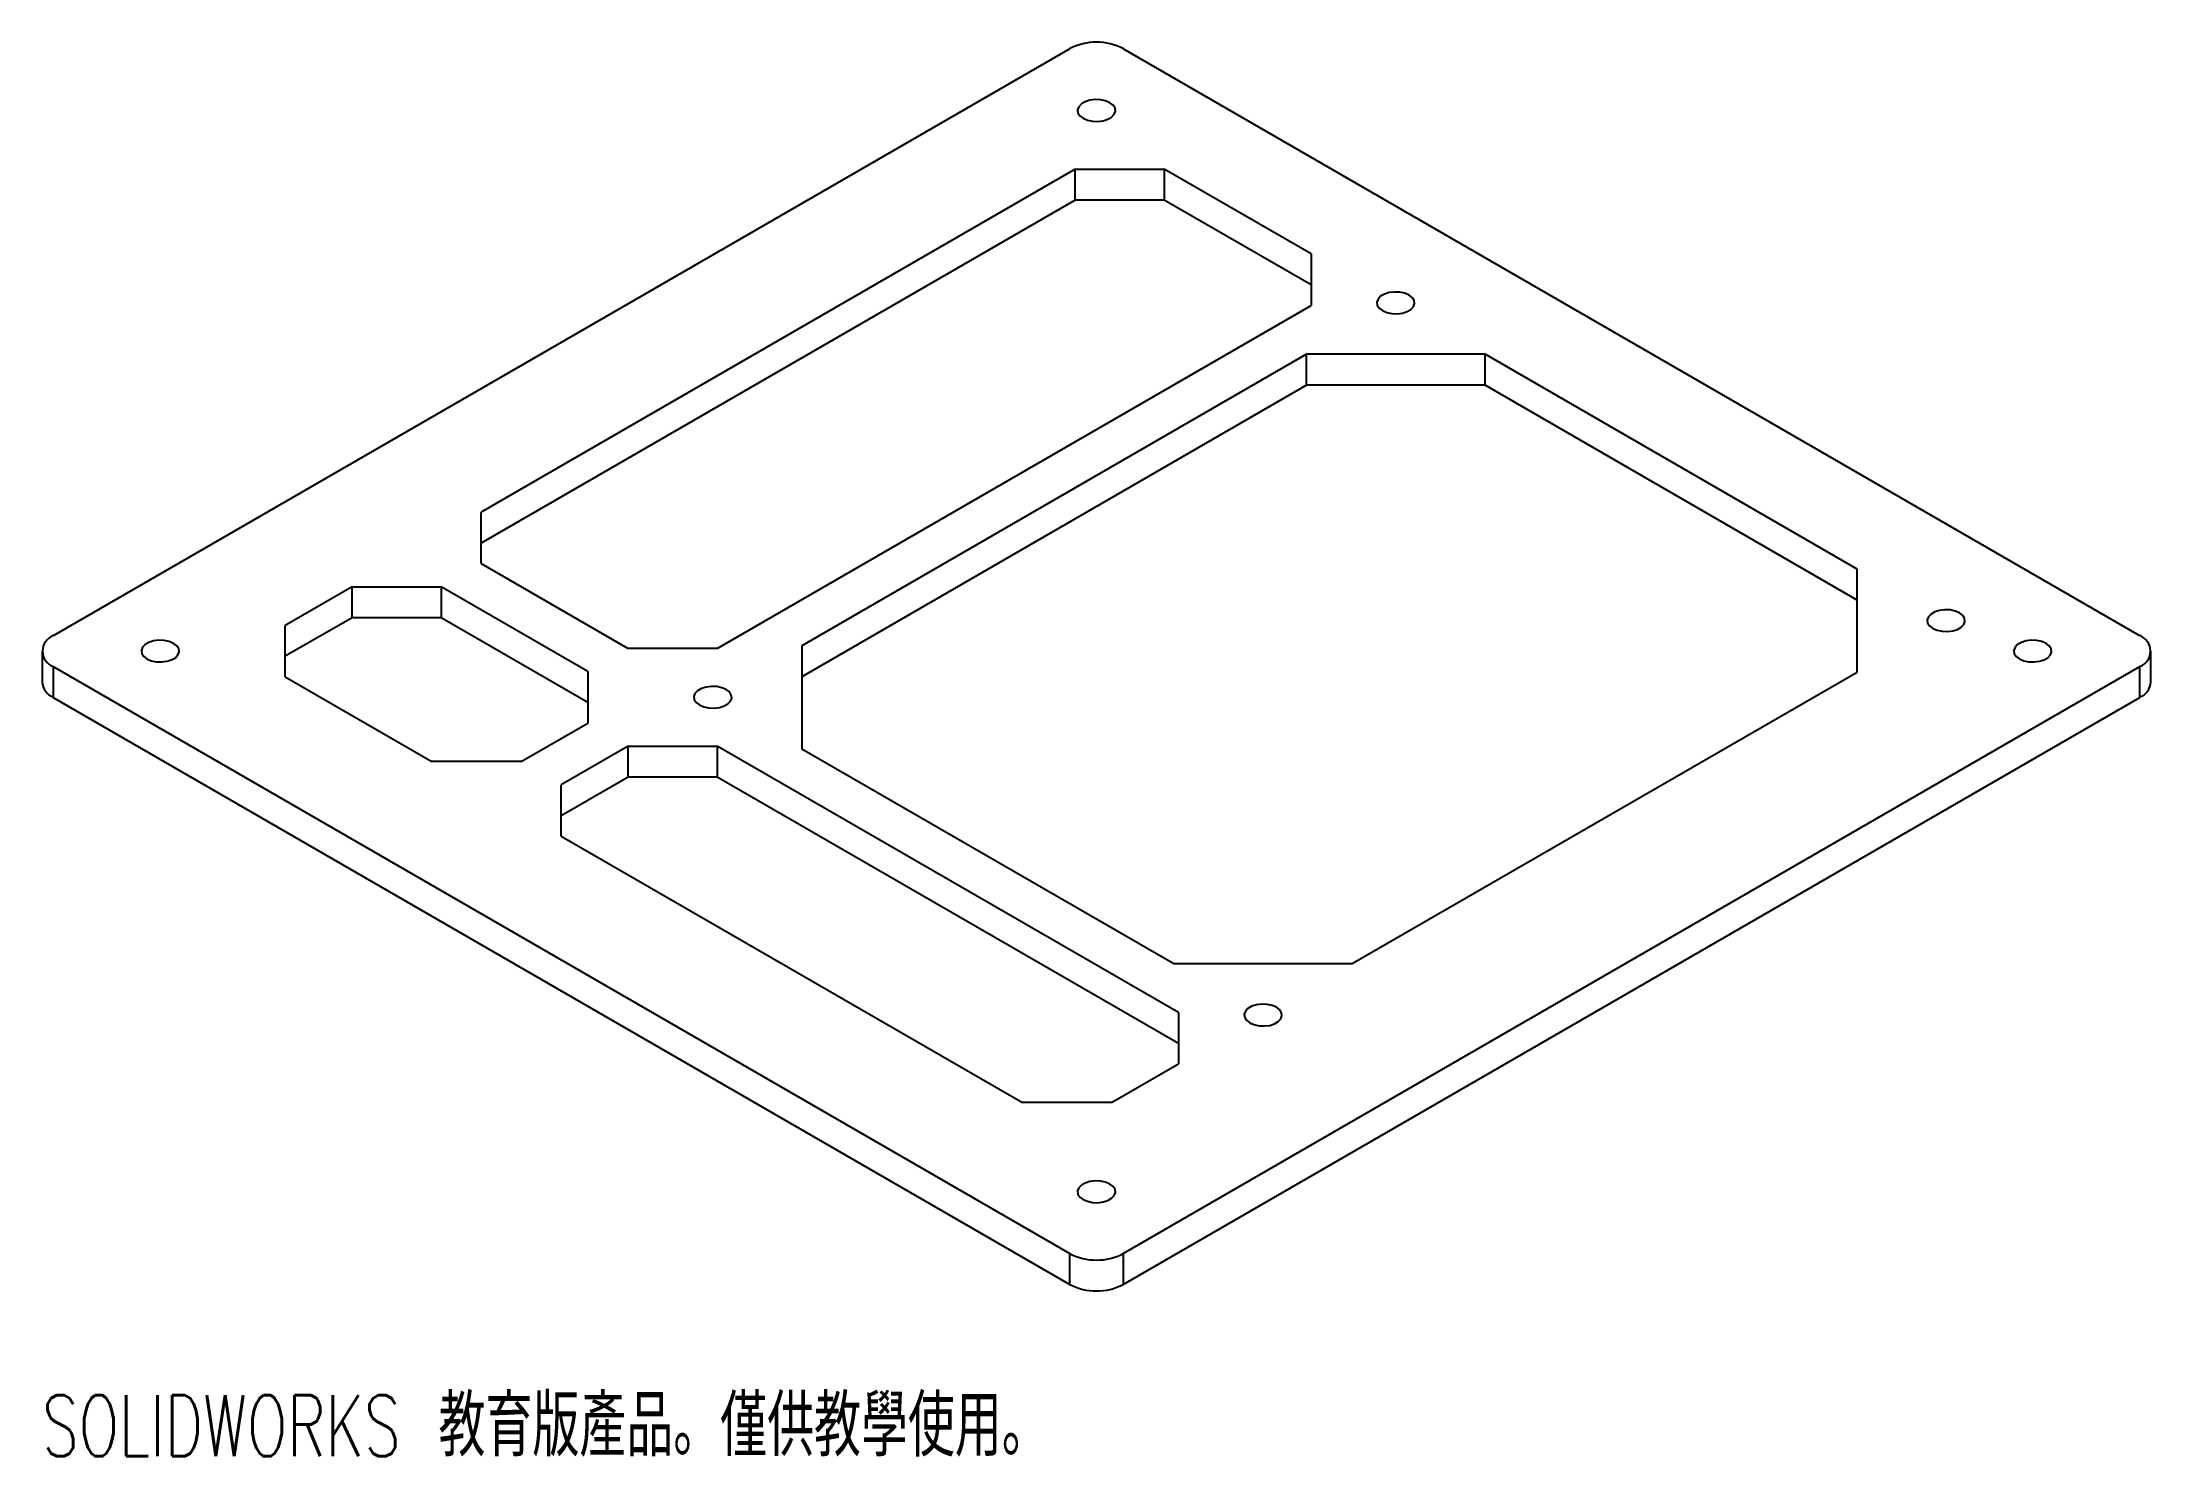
# Paper-space layout '_等角視' of a CAD drawing. Header units: millimetres. Extents: x -84 to 84, y -61 to 51.
import ezdxf

# ---------------------------------------------------------------- set-up
doc = ezdxf.new("R2010")
doc.units = ezdxf.units.MM
doc.styles.add('SLDTEXTSTYLE0', font='TXT', dxfattribs={"width": 0.7, "bigfont": 'bigfont'})

psp = doc.layouts.new('_等角視')

# ---------------------------------------------------------------- linework, layer by layer
at = {"color": 7, "linetype": 'Continuous', "lineweight": 25}
for p, q in [((-2.12, 50.21), (-82.73, 3.67)), ((82.73, 3.67), (2.12, 50.21)), ((-1.7, 40.66), (-48.79, 13.47)), ((-1.7, 40.66), (5.37, 40.66)), ((-1.7, 38.21), (-1.7, 40.66)), ((17.02, 33.94), (5.37, 40.66)), ((5.37, 40.66), (5.37, 38.21)), ((-1.7, 38.21), (-48.79, 11.02)), ((5.37, 38.21), (-1.7, 38.21)), ((17.02, 31.49), (5.37, 38.21)), ((17.02, 33.94), (17.02, 29.85)), ((-30.08, 2.67), (17.02, 29.85)), ((16.66, 25.98), (-23.36, 2.87)), ((30.81, 25.98), (16.66, 25.98)), ((16.66, 23.53), (16.66, 25.98)), ((60.31, 8.95), (30.81, 25.98)), ((30.81, 23.53), (30.81, 25.98)), ((16.66, 23.53), (-23.36, 0.42)), ((30.81, 23.53), (16.66, 23.53)), ((60.31, 6.5), (30.81, 23.53)), ((-48.79, 9.39), (-48.79, 13.47)), ((-48.79, 9.39), (-37.15, 2.67)), ((60.31, 0.78), (60.31, 8.95)), ((-59.04, 7.55), (-64.35, 4.49)), ((-59.04, 7.55), (-51.97, 7.55)), ((-59.04, 5.1), (-59.04, 7.55)), ((-40.33, 0.83), (-51.97, 7.55)), ((-51.97, 7.55), (-51.97, 5.1)), ((-59.04, 5.1), (-64.35, 2.04)), ((-51.97, 5.1), (-59.04, 5.1)), ((-40.33, -1.62), (-51.97, 5.1)), ((-64.35, 0.41), (-64.35, 4.49)), ((-83.61, 2.45), (-83.61, 0)), ((-30.08, 2.67), (-37.15, 2.67)), ((-23.36, 2.87), (-23.36, -5.29)), ((83.61, 0), (83.61, 2.45)), ((-82.73, 1.23), (-2.12, -45.31)), ((-82.73, 1.23), (-82.73, -1.22)), ((-64.35, 0.41), (-52.7, -6.31)), ((-40.33, 0.83), (-40.33, -3.25)), ((2.12, -45.31), (82.73, 1.23)), ((20.28, -22.32), (60.31, 0.78)), ((82.73, -1.22), (82.73, 1.23)), ((-82.73, -1.22), (-2.12, -47.76)), ((2.12, -47.76), (82.73, -1.22)), ((-45.63, -6.31), (-40.33, -3.25)), ((-45.63, -6.31), (-52.7, -6.31)), ((-37.15, -5.09), (-42.45, -8.15)), ((-37.15, -5.09), (-30.08, -5.09)), ((-37.15, -7.54), (-37.15, -5.09)), ((6.49, -26.2), (-30.08, -5.09)), ((-30.08, -5.09), (-30.08, -7.54)), ((-23.36, -5.29), (6.14, -22.32)), ((-37.15, -7.54), (-42.45, -10.6)), ((-42.45, -12.23), (-42.45, -8.15)), ((-30.08, -7.54), (-37.15, -7.54)), ((6.49, -28.65), (-30.08, -7.54)), ((-42.45, -12.23), (-5.88, -33.34)), ((6.14, -22.32), (20.28, -22.32)), ((6.49, -26.2), (6.49, -30.28)), ((1.19, -33.34), (6.49, -30.28)), ((1.19, -33.34), (-5.88, -33.34)), ((-2.12, -47.76), (-2.12, -45.31)), ((2.12, -45.31), (2.12, -47.76))]:
    psp.add_line(p, q, dxfattribs=at)
at = {"color": 7, "linetype": 'Continuous', "lineweight": 25, "flags": 128}
for points in [[(-1.06, 44.7), (-0.72, 44.55), (-0.32, 44.46), (0.11, 44.45), (0.52, 44.5), (0.9, 44.62), (1.2, 44.79), (1.41, 45.01), (1.5, 45.25), (1.47, 45.5), (1.32, 45.73), (1.06, 45.92), (0.72, 46.07), (0.32, 46.16), (-0.11, 46.17), (-0.52, 46.12), (-0.9, 46), (-1.2, 45.83), (-1.41, 45.61), (-1.5, 45.37), (-1.47, 45.13), (-1.32, 44.9), (-1.06, 44.7)], [(22.67, 29.45), (23.02, 29.3), (23.42, 29.21), (23.84, 29.19), (24.26, 29.25), (24.63, 29.37), (24.93, 29.54), (25.14, 29.76), (25.23, 30), (25.2, 30.24), (25.05, 30.47), (24.79, 30.67), (24.45, 30.82), (24.05, 30.9), (23.63, 30.92), (23.21, 30.87), (22.84, 30.75), (22.53, 30.58), (22.33, 30.36), (22.24, 30.12), (22.27, 29.87), (22.42, 29.64), (22.67, 29.45)], [(66.32, 4.25), (66.66, 4.1), (67.06, 4.02), (67.48, 4), (67.9, 4.05), (68.28, 4.17), (68.58, 4.35), (68.78, 4.56), (68.87, 4.8), (68.84, 5.05), (68.69, 5.28), (68.44, 5.48), (68.1, 5.62), (67.7, 5.71), (67.27, 5.73), (66.85, 5.68), (66.48, 5.56), (66.18, 5.38), (65.97, 5.17), (65.88, 4.93), (65.91, 4.68), (66.06, 4.45), (66.32, 4.25)], [(-75.31, 1.84), (-74.97, 1.69), (-74.57, 1.6), (-74.14, 1.59), (-73.72, 1.64), (-73.35, 1.76), (-73.05, 1.93), (-72.84, 2.15), (-72.75, 2.39), (-72.78, 2.63), (-72.93, 2.86), (-73.19, 3.06), (-73.53, 3.21), (-73.93, 3.3), (-74.35, 3.31), (-74.77, 3.26), (-75.15, 3.14), (-75.45, 2.97), (-75.65, 2.75), (-75.74, 2.51), (-75.71, 2.27), (-75.56, 2.03), (-75.31, 1.84)], [(73.19, 1.84), (73.53, 1.69), (73.93, 1.6), (74.35, 1.59), (74.77, 1.64), (75.15, 1.76), (75.45, 1.93), (75.65, 2.15), (75.74, 2.39), (75.71, 2.63), (75.56, 2.86), (75.31, 3.06), (74.97, 3.21), (74.57, 3.3), (74.14, 3.31), (73.72, 3.26), (73.35, 3.14), (73.05, 2.97), (72.84, 2.75), (72.75, 2.51), (72.78, 2.27), (72.93, 2.03), (73.19, 1.84)], [(-31.49, -1.82), (-31.15, -1.97), (-30.75, -2.06), (-30.32, -2.07), (-29.91, -2.02), (-29.53, -1.9), (-29.23, -1.73), (-29.02, -1.51), (-28.93, -1.27), (-28.96, -1.03), (-29.11, -0.79), (-29.37, -0.6), (-29.71, -0.45), (-30.11, -0.36), (-30.54, -0.35), (-30.95, -0.4), (-31.33, -0.52), (-31.63, -0.69), (-31.84, -0.91), (-31.93, -1.15), (-31.9, -1.39), (-31.75, -1.62), (-31.49, -1.82)], [(12.15, -27.02), (12.49, -27.16), (12.89, -27.25), (13.32, -27.27), (13.74, -27.22), (14.11, -27.1), (14.41, -26.92), (14.62, -26.71), (14.71, -26.47), (14.68, -26.22), (14.53, -25.99), (14.27, -25.79), (13.93, -25.64), (13.53, -25.56), (13.11, -25.54), (12.69, -25.59), (12.31, -25.71), (12.01, -25.89), (11.81, -26.1), (11.72, -26.34), (11.75, -26.59), (11.9, -26.82), (12.15, -27.02)], [(-1.06, -41.02), (-0.72, -41.17), (-0.32, -41.26), (0.11, -41.28), (0.52, -41.22), (0.9, -41.11), (1.2, -40.93), (1.41, -40.71), (1.5, -40.47), (1.47, -40.23), (1.32, -40), (1.06, -39.8), (0.72, -39.65), (0.32, -39.57), (-0.11, -39.55), (-0.52, -39.6), (-0.9, -39.72), (-1.2, -39.89), (-1.41, -40.11), (-1.5, -40.35), (-1.47, -40.6), (-1.32, -40.83), (-1.06, -41.02)]]:
    psp.add_lwpolyline(points, dxfattribs=at)
at = {"color": 7, "linetype": 'Continuous', "lineweight": 25}
for centre, radius, start, end in [((0, 46.12), 4.61, 62.6097, 117.3903), ((-82.27, 2.45), 1.31, 110.7834, 249.2166), ((82.27, 2.45), 1.31, 290.7834, 69.2166), ((-82.11, 0.15), 1.51, 185.6948, 245.6253), ((82.11, 0.15), 1.51, 294.3747, 354.3052), ((0, -41.22), 4.61, 242.6097, 297.3903), ((0, -43.67), 4.61, 242.6097, 297.3903)]:
    psp.add_arc(centre, radius, start, end, dxfattribs=at)

# ---------------------------------------------------------------- texts
at = {"color": 7, "linetype": 'Continuous', "insert": (-83.61, -56.55), "char_height": 4.8336, "attachment_point": 1, "style": 'SLDTEXTSTYLE0'}
psp.add_mtext('SOLIDWORKS 教育版產品。僅供教學使用。', dxfattribs=at)

doc.saveas('drawing.dxf')
